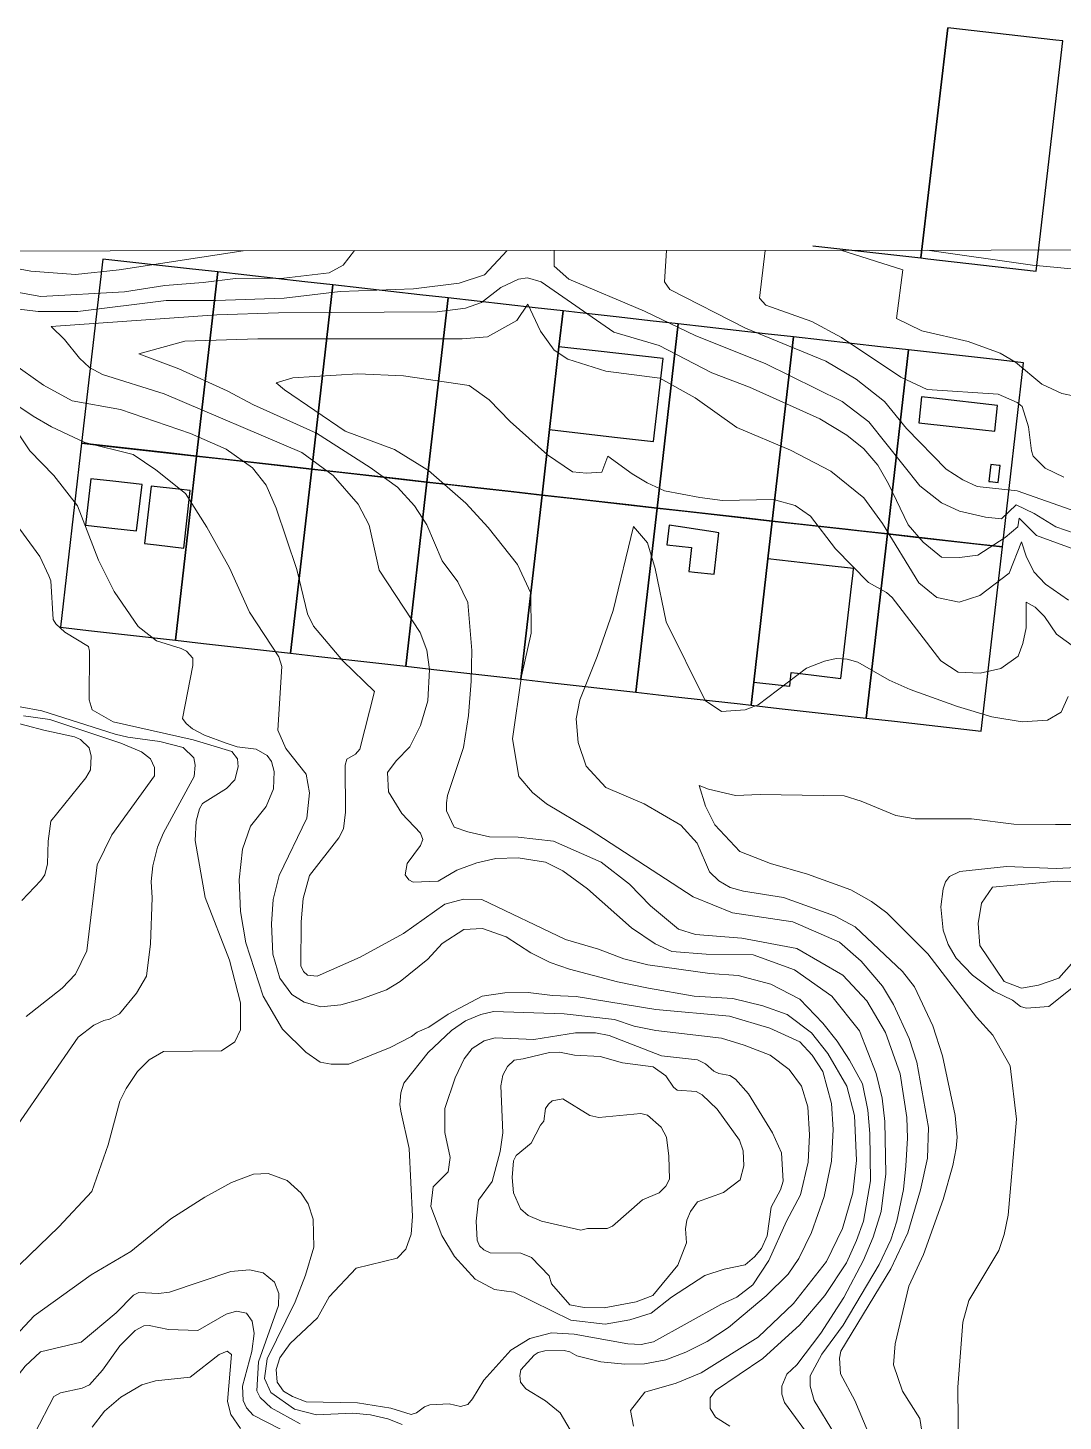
# Model space of a CAD drawing. Header units: metres. Extents: x 78 to 178, y -74 to 157.
# Drawn here: x 151.884 to 153.378, y 68.578 to 70.59 of the extents above; entities that cross this region are included whole.
import ezdxf

# ---------------------------------------------------------------- set-up
doc = ezdxf.new("R2010")
doc.units = ezdxf.units.M
doc.layers.add('01_Fina', color=252, linetype='Continuous', lineweight=15)
doc.layers.add('Traza Urbana', color=7, linetype='Continuous')

msp = doc.modelspace()

# ---------------------------------------------------------------- linework, layer by layer
at = {"layer": '01_Fina', "color": 252, "lineweight": 9, "true_color": 0x939598}
msp.add_lwpolyline([(147.2844, 70.26465), (147.2844, 60.37636), (155.81775, 60.38229), (155.81775, 70.27058), (147.55141, 70.26465)], dxfattribs=at)
at = {"layer": '01_Fina', "color": 252, "linetype": 'Continuous', "lineweight": 9, "true_color": 0x939598}
for points in [[(151.73598, 70.26765), (151.79858, 70.23358), (151.8438, 70.2127), (151.9028, 70.20173), (152.02334, 70.20856), (152.08181, 70.21779), (152.1368, 70.22194), (152.18362, 70.22796), (152.2536, 70.22863), (152.31875, 70.23598), (152.33882, 70.24736), (152.35557, 70.2681)], [(152.19457, 70.26798), (152.01572, 70.2404), (151.95284, 70.23358), (151.88808, 70.23853), (151.85223, 70.24522), (151.80857, 70.2677)], [(152.57594, 70.26825), (152.54312, 70.23331), (152.50646, 70.22113), (152.44064, 70.21297), (152.33481, 70.20909), (152.25386, 70.19946), (152.15526, 70.19625), (152.08368, 70.19625), (151.95578, 70.18006), (151.89892, 70.18019), (151.86306, 70.18447)], [(152.64358, 70.2683), (152.64346, 70.24588), (152.6646, 70.22702), (152.77391, 70.18073), (152.84829, 70.14501), (152.94797, 70.10527), (153.05941, 70.05028), (153.09781, 70.02112), (153.17126, 69.92867), (153.2027, 69.90392), (153.22879, 69.89228), (153.26612, 69.88331), (153.28953, 69.88104), (153.3104, 69.90137), (153.33636, 69.8888), (153.36793, 69.86967), (153.3959, 69.8599)], [(152.8056, 70.26842), (152.80294, 70.22301), (152.8107, 70.21204), (152.91987, 70.15611), (153.03587, 70.10848), (153.07962, 70.08279), (153.12056, 70.05028), (153.1524, 70.01148), (153.20966, 69.95262), (153.23374, 69.93736), (153.25421, 69.92773), (153.31214, 69.92118), (153.39643, 69.89147)], [(152.94804, 70.26852), (152.93994, 70.19959), (152.94904, 70.18929), (153.01566, 70.16574), (153.05848, 70.14273), (153.14397, 70.0856), (153.18197, 70.06754), (153.28432, 70.06099), (153.31188, 70.04908), (153.31923, 70.04306), (153.32847, 70.01376), (153.33248, 69.97924), (153.33516, 69.97148), (153.35255, 69.95395), (153.37931, 69.94111)], [(153.05738, 70.2686), (153.14705, 70.2404), (153.13795, 70.17029), (153.17447, 70.15223), (153.24137, 70.13685), (153.28739, 70.12026), (153.3096, 70.10714), (153.34746, 70.07544), (153.37623, 70.06192), (153.39536, 70.05791)], [(153.41061, 70.23973), (153.33409, 70.24722), (153.18223, 70.26869)], [(153.40446, 69.83341), (153.3397, 69.85696), (153.31469, 69.88171), (153.31268, 69.86953), (153.29462, 69.85388), (153.25502, 69.82833), (153.22879, 69.82498), (153.20284, 69.82552), (153.17621, 69.84719), (153.15467, 69.87221), (153.12644, 69.93148), (153.11079, 69.95837), (153.09072, 69.98218), (153.06584, 70.00158), (153.02704, 70.0254), (152.92562, 70.07102), (152.87117, 70.09189), (152.79518, 70.13123), (152.72976, 70.15036), (152.625, 70.22301), (152.60506, 70.22876), (152.59222, 70.22715), (152.56653, 70.21471), (152.53884, 70.1933), (152.51583, 70.18514), (152.47489, 70.17966), (152.2457, 70.17859), (152.15647, 70.17551), (151.91752, 70.15852), (151.93692, 70.13979), (151.95859, 70.11303), (151.97264, 70.09952), (151.9915, 70.08922), (152.08047, 70.06125), (152.27928, 69.97683), (152.32477, 69.94365), (152.36049, 69.90231), (152.37668, 69.87207), (152.391, 69.80665), (152.45013, 69.71674), (152.4599, 69.69146), (152.46378, 69.6635), (152.46111, 69.61801), (152.4508, 69.58242), (152.43515, 69.55191), (152.41562, 69.53171), (152.40317, 69.51486), (152.40438, 69.48689), (152.42351, 69.45559), (152.4508, 69.42722), (152.45401, 69.41812), (152.45054, 69.40929), (152.43154, 69.38361), (152.42873, 69.36702), (152.43381, 69.35966), (152.43983, 69.35658), (152.47596, 69.35805), (152.50298, 69.37384), (152.53201, 69.38454), (152.55917, 69.39083), (152.59168, 69.3915), (152.63129, 69.38521), (152.65604, 69.3729), (152.69176, 69.34681), (152.75544, 69.29036), (152.78929, 69.26761), (152.81351, 69.25651), (152.86288, 69.25249), (152.93098, 69.25142), (152.99038, 69.23015), (153.0443, 69.19189), (153.08443, 69.14198), (153.10865, 69.08044), (153.11708, 69.04445), (153.12096, 69.01114), (153.1223, 68.93541), (153.11561, 68.88096), (153.10397, 68.8439), (153.09005, 68.81085), (153.06155, 68.75693), (153.02864, 68.70529), (152.99386, 68.6598), (152.97927, 68.64602), (152.97218, 68.62903), (152.97245, 68.61753), (152.97593, 68.60535), (153.01687, 68.54969)], [(153.386, 69.7637), (153.35268, 69.78658), (153.33609, 69.80464), (153.32512, 69.82725), (153.31803, 69.84799), (153.3005, 69.80237), (153.25823, 69.77053), (153.22839, 69.76076), (153.19588, 69.76732), (153.16992, 69.78872), (153.11735, 69.87435), (153.09045, 69.91128), (153.04309, 69.94981), (152.98476, 69.98031), (152.90743, 70.01269), (152.84696, 70.05577), (152.79625, 70.08386), (152.71798, 70.09403), (152.66353, 70.11129), (152.64359, 70.12427), (152.62406, 70.15196), (152.6056, 70.19063), (152.58954, 70.16708), (152.54727, 70.14394), (152.51074, 70.14086), (152.2156, 70.14086), (152.11058, 70.13738), (152.04395, 70.11918), (152.10161, 70.09764), (152.17145, 70.06567), (152.20971, 70.0456), (152.30029, 70.00479), (152.37789, 69.95529), (152.41749, 69.92653), (152.44184, 69.89977), (152.4599, 69.87234), (152.48171, 69.82057), (152.50445, 69.7902), (152.5189, 69.76023), (152.52452, 69.69106), (152.52385, 69.6465), (152.51984, 69.59714), (152.51248, 69.55111), (152.48974, 69.48168), (152.48826, 69.47084), (152.48813, 69.45933), (152.49937, 69.43605), (152.51904, 69.4291), (152.55021, 69.42214), (152.59142, 69.42147), (152.64252, 69.41585), (152.71129, 69.38521), (152.75223, 69.35337), (152.78274, 69.3222), (152.82301, 69.28848), (152.84776, 69.28072), (152.91439, 69.2755), (152.99412, 69.26079), (153.06008, 69.22226), (153.09473, 69.18533), (153.12189, 69.13971), (153.14317, 69.07977), (153.15253, 69.01675), (153.15347, 68.98705), (153.15146, 68.94692), (153.14785, 68.91307), (153.13835, 68.86704), (153.12965, 68.84015), (153.11253, 68.8047), (153.06075, 68.7168), (153.02998, 68.67519), (153.01299, 68.64361), (153.01299, 68.62903), (153.01914, 68.60816), (153.04844, 68.56)], [(151.84687, 70.11624), (151.90628, 70.07383), (151.94762, 70.05149), (152.01746, 70.03891), (152.1186, 70.00413), (152.16998, 69.98165), (152.20797, 69.95449), (152.22791, 69.92934), (152.24222, 69.89629), (152.27193, 69.80772), (152.28771, 69.74404), (152.29614, 69.72584), (152.33842, 69.6758), (152.38444, 69.63165), (152.36304, 69.54857), (152.35662, 69.54148), (152.34417, 69.53399), (152.34176, 69.52529), (152.3423, 69.45773), (152.33962, 69.43364), (152.33253, 69.42067), (152.29026, 69.36621), (152.28142, 69.33303), (152.27821, 69.29932), (152.27795, 69.2355), (152.28156, 69.22774), (152.28731, 69.22226), (152.30149, 69.22078), (152.36371, 69.24808), (152.42619, 69.28219), (152.48586, 69.32461), (152.51261, 69.3321), (152.53897, 69.3317), (152.66018, 69.2739), (152.70781, 69.25999), (152.74434, 69.24594), (152.77886, 69.23711), (152.8685, 69.2248), (152.90944, 69.22159), (152.95626, 69.20928), (152.99827, 69.18747), (153.03145, 69.15295), (153.05192, 69.12713), (153.07012, 69.0997), (153.08845, 69.06532), (153.09634, 69.02732), (153.09928, 68.99361), (153.10009, 68.92551), (153.09005, 68.86704), (153.08015, 68.83935), (153.06543, 68.80697), (153.03453, 68.75961), (152.99814, 68.7176), (152.94462, 68.66903), (152.87652, 68.62288), (152.8689, 68.61204), (152.86863, 68.59692), (152.87652, 68.58435), (152.89713, 68.57097)], [(153.09634, 68.56334), (153.07774, 68.60816), (153.05674, 68.64696), (153.0554, 68.66917), (153.05727, 68.67934), (153.12939, 68.79854), (153.15414, 68.85005), (153.1726, 68.91253), (153.18263, 68.95802), (153.18397, 69.00231), (153.16725, 69.09663), (153.15588, 69.13074), (153.13353, 69.17998), (153.11775, 69.2062), (153.08671, 69.24232), (153.05567, 69.27002), (152.98797, 69.29945), (152.90101, 69.31243), (152.84415, 69.33544), (152.69577, 69.43191), (152.63276, 69.46963), (152.61256, 69.48582), (152.59275, 69.50883), (152.58366, 69.56329), (152.5965, 69.65373), (152.61055, 69.71608), (152.60975, 69.77374), (152.59061, 69.81521), (152.54847, 69.8686), (152.51609, 69.90365), (152.46231, 69.95061), (152.41334, 69.98098), (152.34203, 70.00747), (152.25453, 70.06701), (152.24236, 70.07717), (152.26631, 70.08453), (152.35996, 70.09042), (152.42605, 70.08748), (152.52078, 70.07329), (152.54954, 70.05282), (152.58018, 70.02138), (152.6341, 69.97322), (152.67022, 69.949), (152.69029, 69.94686), (152.71223, 69.94847), (152.72119, 69.97161), (152.75598, 69.94593), (152.77765, 69.93295), (152.80307, 69.92158), (152.85391, 69.91168), (152.88669, 69.90766), (152.96014, 69.90887), (152.99132, 69.9003), (153.01339, 69.88478), (153.04965, 69.83782), (153.09714, 69.78899), (153.1231, 69.77441), (153.13139, 69.76732), (153.2019, 69.67594), (153.22679, 69.65962), (153.25849, 69.65841), (153.2882, 69.6647), (153.31321, 69.68249), (153.32004, 69.70109), (153.32512, 69.72343), (153.32472, 69.7609), (153.3377, 69.75327), (153.35148, 69.73989), (153.36887, 69.71447), (153.3967, 69.6944)], [(151.86668, 70.04614), (151.89143, 70.02901), (151.91792, 70.01376), (151.96595, 69.99128), (152.03565, 69.97362), (152.0687, 69.95155), (152.11151, 69.91756), (152.14242, 69.86886), (152.17493, 69.81013), (152.20396, 69.74645), (152.2461, 69.68169), (152.25065, 69.66804), (152.2449, 69.576), (152.25614, 69.54924), (152.28557, 69.51218), (152.29026, 69.48542), (152.28638, 69.4489), (152.24677, 69.36621), (152.23794, 69.3313), (152.2358, 69.29638), (152.23768, 69.25263), (152.24744, 69.21811), (152.26497, 69.19416), (152.2825, 69.18306), (152.30658, 69.17663), (152.33574, 69.17918), (152.36304, 69.18694), (152.40143, 69.20125), (152.4215, 69.21302), (152.46111, 69.2454), (152.48198, 69.26815), (152.51315, 69.28821), (152.54031, 69.28982), (152.57429, 69.27751), (152.61015, 69.25437), (152.63784, 69.24045), (152.6658, 69.23069), (152.73484, 69.21262), (152.77953, 69.20339), (152.84575, 69.19202), (152.90168, 69.18841), (152.94502, 69.17811), (152.97981, 69.16526), (153.01526, 69.13904), (153.03868, 69.1092), (153.06624, 69.06198), (153.07694, 69.01956), (153.08002, 68.95481), (153.07467, 68.90785), (153.05982, 68.85634), (153.03694, 68.80898), (152.98917, 68.74837), (152.9382, 68.69981), (152.85565, 68.64816), (152.81966, 68.63345), (152.77431, 68.62047), (152.75357, 68.59358), (152.75825, 68.57137)], [(151.86052, 70.01791), (151.88661, 69.97924), (151.92113, 69.94365), (151.95538, 69.8999), (151.98588, 69.82123), (152.00863, 69.77588), (152.04288, 69.72544), (152.0695, 69.70484), (152.10496, 69.694), (152.11285, 69.68999), (152.12208, 69.67968), (152.12208, 69.66938), (152.1071, 69.59272), (152.11231, 69.58563), (152.12141, 69.57787), (152.13894, 69.56877), (152.16998, 69.55713), (152.18617, 69.55205), (152.21319, 69.5487), (152.22938, 69.53934), (152.2358, 69.53091), (152.23928, 69.51646), (152.23821, 69.49117), (152.22764, 69.46549), (152.20516, 69.43752), (152.19393, 69.40394), (152.18898, 69.35966), (152.19085, 69.31417), (152.19874, 69.26882), (152.22336, 69.19215), (152.25132, 69.14412), (152.28504, 69.11108), (152.30591, 69.09649), (152.32183, 69.09395), (152.34698, 69.09355), (152.40665, 69.11777), (152.43769, 69.13369), (152.44585, 69.14011), (152.46244, 69.14733), (152.49041, 69.16606), (152.53964, 69.19202), (152.57242, 69.19684), (152.60627, 69.1971), (152.64105, 69.19282), (152.67544, 69.19162), (152.7905, 69.17289), (152.89646, 69.16285), (152.95506, 69.14559), (152.99841, 69.12619), (153.01593, 69.10666), (153.03159, 69.08325), (153.04376, 69.03696), (153.04657, 68.9995), (153.04416, 68.95361), (153.03319, 68.90263), (153.01526, 68.85086), (152.9968, 68.81313), (152.98128, 68.79065), (152.94984, 68.75921), (152.89512, 68.71372), (152.86462, 68.69338), (152.83371, 68.67813), (152.80495, 68.66689), (152.77391, 68.66141), (152.74581, 68.66074), (152.71089, 68.66408), (152.67637, 68.67278), (152.66621, 68.67867), (152.65804, 68.68054), (152.63008, 68.67987), (152.62058, 68.67733), (152.61456, 68.67385), (152.59556, 68.65244), (152.59396, 68.64428), (152.59476, 68.63478), (152.60265, 68.62502), (152.63102, 68.60762), (152.65242, 68.59037), (152.66687, 68.56588)], [(151.85771, 69.88585), (151.90093, 69.82645), (151.91431, 69.79862), (151.91685, 69.79127), (151.92033, 69.73588), (151.92421, 69.72932), (151.93745, 69.71741), (151.97117, 69.69654), (151.97277, 69.68999), (151.97224, 69.61948), (151.97652, 69.60503), (152.00702, 69.58817), (152.12248, 69.56208), (152.17827, 69.54496), (152.18657, 69.53466), (152.1875, 69.52315), (152.18242, 69.50402), (152.17078, 69.49158), (152.13613, 69.47017), (152.13145, 69.46228), (152.12663, 69.44475), (152.12529, 69.41679), (152.13961, 69.33451), (152.17506, 69.24406), (152.19072, 69.18225), (152.19085, 69.14345), (152.18242, 69.12593), (152.16356, 69.11295), (152.07967, 69.11228), (152.05907, 69.09997), (152.04221, 69.08311), (152.02589, 69.0585), (152.01679, 69.0403), (151.9998, 68.97755), (151.97612, 68.90999), (151.92849, 68.85902), (151.85798, 68.79065)], [(153.38533, 69.62443), (153.37569, 69.60209), (153.35589, 69.59018), (153.31937, 69.5879), (153.27549, 69.59513), (153.22585, 69.60985), (153.15762, 69.63446), (153.12725, 69.64811), (153.08216, 69.67407), (153.06677, 69.67848), (153.05045, 69.67928), (153.03359, 69.67554), (153.00804, 69.66537), (152.93793, 69.61225), (152.9192, 69.6053), (152.88495, 69.60276), (152.8614, 69.61854), (152.80548, 69.73226), (152.78929, 69.80946), (152.77819, 69.84652), (152.75799, 69.8698), (152.72882, 69.74845), (152.70554, 69.68209), (152.68079, 69.61948), (152.6753, 69.59232), (152.67811, 69.5582), (152.68962, 69.52395), (152.71812, 69.49291), (152.77364, 69.46963), (152.82635, 69.43859), (152.8499, 69.41264), (152.86796, 69.37157), (152.88147, 69.35859), (152.8978, 69.34882), (152.91706, 69.3436), (152.97486, 69.33424), (153.04844, 69.30788), (153.07814, 69.29183), (153.14651, 69.22747), (153.16377, 69.20553), (153.19026, 69.14894), (153.20418, 69.10586), (153.2225, 69.0197), (153.22531, 68.98839), (153.22384, 68.97234), (153.21929, 68.94759), (153.20525, 68.89848), (153.17688, 68.81888), (153.15574, 68.77326), (153.13581, 68.69004), (153.13367, 68.65954), (153.14665, 68.62181), (153.17166, 68.58234), (153.18103, 68.52093)], [(151.84085, 69.61547), (151.90387, 69.60369), (152.0097, 69.57024), (152.02829, 69.56583), (152.07459, 69.55967), (152.10817, 69.55084), (152.12355, 69.53613), (152.12529, 69.52529), (152.12382, 69.5091), (152.0798, 69.42789), (152.07111, 69.40702), (152.06415, 69.37999), (152.06201, 69.35725), (152.06308, 69.3341), (152.06081, 69.26761), (152.05519, 69.22092), (152.0406, 69.19617), (152.01625, 69.1666), (152.00194, 69.15857), (151.99337, 69.15697), (151.97906, 69.15014), (151.95658, 69.13262), (151.86895, 69.00565)], [(151.87524, 69.33022), (151.9028, 69.35872), (151.90815, 69.36688), (151.91243, 69.38307), (151.91337, 69.41585), (151.91711, 69.44475), (151.96755, 69.5071), (151.97438, 69.51847), (151.97518, 69.53827), (151.97237, 69.55044), (151.95993, 69.56262), (151.95096, 69.56636), (151.90708, 69.576), (151.82975, 69.59633)], [(151.87778, 69.59673), (151.91578, 69.59152), (152.01813, 69.557), (152.04796, 69.54469), (152.06094, 69.53439), (152.06683, 69.52195), (152.06683, 69.5099), (152.00528, 69.42468), (151.98388, 69.38173), (151.96916, 69.25731), (151.9527, 69.22386), (151.93317, 69.20339), (151.88139, 69.16259)], [(153.39857, 69.4398), (153.36727, 69.43953), (153.30719, 69.44033), (153.24592, 69.44809), (153.16471, 69.44809), (153.13674, 69.45278), (153.08671, 69.47351), (153.06222, 69.48101), (152.94114, 69.48288), (152.90542, 69.48168), (152.86636, 69.49077), (152.85284, 69.49599), (152.86207, 69.46629), (152.87559, 69.43913), (152.91144, 69.40073), (152.95586, 69.38361), (153.00938, 69.36782), (153.07186, 69.34561), (153.10169, 69.32875), (153.12377, 69.31243), (153.18317, 69.25289), (153.25341, 69.16165), (153.27696, 69.13569), (153.30184, 69.09114), (153.31094, 69.01435), (153.29917, 68.87561), (153.29315, 68.84778), (153.28525, 68.82477), (153.24204, 68.75239), (153.23361, 68.72148), (153.22638, 68.62729), (153.22732, 68.53257)], [(153.39777, 69.37772), (153.36834, 69.37611), (153.29649, 69.37919), (153.22933, 69.37197), (153.21408, 69.36488), (153.20846, 69.35698), (153.20511, 69.34708), (153.20177, 69.32086), (153.20498, 69.28714), (153.2122, 69.26641), (153.22384, 69.24687), (153.24726, 69.22226), (153.27816, 69.19898), (153.30545, 69.18613), (153.31696, 69.1769), (153.32499, 69.17436), (153.35763, 69.17677), (153.39349, 69.20526)], [(152.42405, 68.57378), (152.40331, 68.58154), (152.37869, 68.58742), (152.3526, 68.58996), (152.30042, 68.58756), (152.26898, 68.59558), (152.23446, 68.61993), (152.22537, 68.64), (152.22925, 68.6685), (152.26965, 68.75065), (152.2845, 68.78931), (152.29668, 68.82945), (152.29574, 68.86985), (152.28838, 68.89193), (152.27862, 68.90745), (152.25841, 68.92564), (152.23058, 68.93608), (152.20971, 68.93474), (152.17787, 68.9231), (152.13921, 68.9017), (152.09024, 68.87052), (152.03231, 68.82329), (151.97545, 68.78945), (151.8929, 68.73058), (151.85918, 68.69432)], [(152.27674, 68.57458), (152.23513, 68.59772), (152.21921, 68.61257), (152.2144, 68.62234), (152.21667, 68.66422), (152.24544, 68.74516), (152.2461, 68.76269), (152.23968, 68.77888), (152.22336, 68.79252), (152.20396, 68.79707), (152.17667, 68.79453), (152.08823, 68.76469), (152.07258, 68.76282), (152.04395, 68.76403), (152.03646, 68.76041), (152.01157, 68.73459), (151.9606, 68.69245), (151.90213, 68.67827), (151.87979, 68.6578), (151.87136, 68.64696), (151.8644, 68.62421), (151.86066, 68.59197), (151.8355, 68.47905)], [(152.26845, 68.55692), (152.20904, 68.58689), (152.19941, 68.59786), (152.19486, 68.60803), (152.19352, 68.6289), (152.20717, 68.67893), (152.21078, 68.70476), (152.20784, 68.72255), (152.19941, 68.73419), (152.1851, 68.7374), (152.17011, 68.73285), (152.12917, 68.70944), (152.08703, 68.71078), (152.05893, 68.7164), (152.05117, 68.71586), (152.03886, 68.70944), (152.01679, 68.68736), (151.99177, 68.65191), (151.97277, 68.6309), (151.9622, 68.62609), (151.93116, 68.6194), (151.92113, 68.61378), (151.89384, 68.56107)], [(152.19098, 68.56776), (152.17667, 68.58809), (152.17212, 68.60682), (152.17801, 68.67452), (152.17158, 68.67947), (152.16021, 68.67479), (152.11793, 68.64174), (152.06816, 68.63679), (152.04823, 68.63104), (152.01799, 68.61284), (151.99458, 68.59291), (151.97679, 68.56976)]]:
    msp.add_lwpolyline(points, dxfattribs=at)
for points in [[(153.31843, 69.20366), (153.34278, 69.20794), (153.37195, 69.21784), (153.40152, 69.25102), (153.42881, 69.26748), (153.45517, 69.27363), (153.49102, 69.29745), (153.50079, 69.32153), (153.49637, 69.33758), (153.48714, 69.34615), (153.47309, 69.35096), (153.42546, 69.35631), (153.37021, 69.35805), (153.27656, 69.34922), (153.26023, 69.32608), (153.25568, 69.29691), (153.25823, 69.26507), (153.29328, 69.21329)], [(152.54191, 68.63746), (152.52573, 68.61043), (152.51877, 68.60254), (152.5082, 68.5996), (152.49214, 68.60334), (152.46391, 68.60187), (152.45642, 68.5992), (152.44505, 68.59037), (152.43729, 68.58796), (152.40786, 68.59706), (152.35983, 68.60508), (152.28584, 68.60615), (152.26564, 68.61391), (152.25279, 68.62154), (152.24356, 68.63478), (152.24222, 68.65311), (152.24744, 68.66984), (152.26243, 68.69057), (152.30216, 68.72763), (152.31889, 68.758), (152.35782, 68.79908), (152.41695, 68.81393), (152.42926, 68.82691), (152.43729, 68.84845), (152.43903, 68.87387), (152.43448, 68.9718), (152.42204, 69.02572), (152.4207, 69.03549), (152.42217, 69.05248), (152.42659, 69.06626), (152.46177, 69.11041), (152.49562, 69.14225), (152.51569, 69.15643), (152.53777, 69.16553), (152.55623, 69.16968), (152.65791, 69.1666), (152.73083, 69.15804), (152.75892, 69.1484), (152.79023, 69.14212), (152.88522, 69.13115), (152.918, 69.12138), (152.95519, 69.10666), (152.98289, 69.08592), (153.00068, 69.06198), (153.00991, 69.03201), (153.01219, 68.99187), (153.01018, 68.9524), (152.99921, 68.90491), (152.97914, 68.86704), (152.95345, 68.81018), (152.93057, 68.7754), (152.90743, 68.7576), (152.88428, 68.7469), (152.78715, 68.69298), (152.76936, 68.6891), (152.75009, 68.68991), (152.67236, 68.70422), (152.63985, 68.70609), (152.60827, 68.69753), (152.58125, 68.68067)], [(152.54232, 69.12727), (152.5585, 69.13168), (152.61429, 69.12941), (152.67463, 69.13904), (152.70313, 69.13904), (152.7232, 69.13516), (152.79866, 69.10586), (152.8507, 69.09997), (152.86181, 69.09435), (152.87411, 69.08365), (152.88134, 69.08017), (152.89699, 69.07736), (152.90556, 69.07228), (152.92402, 69.05074), (152.9588, 68.99468), (152.97192, 68.96565), (152.97406, 68.92471), (152.97031, 68.91226), (152.9568, 68.88725), (152.95118, 68.84604), (152.94288, 68.82771), (152.93285, 68.8154), (152.91907, 68.8043), (152.88883, 68.79774), (152.861, 68.78851), (152.81297, 68.75747), (152.78367, 68.73446), (152.7529, 68.72456), (152.71705, 68.7184), (152.66768, 68.72416), (152.58553, 68.76456), (152.5573, 68.76844), (152.52934, 68.78356), (152.4995, 68.81594), (152.48131, 68.84644), (152.46565, 68.88832), (152.469, 68.91668), (152.49041, 68.93835), (152.49362, 68.95909), (152.48559, 68.99508), (152.48586, 69.02987), (152.50071, 69.07402), (152.51382, 69.10131), (152.52546, 69.11616)], [(152.67276, 69.1068), (152.71009, 69.10506), (152.74233, 69.09556), (152.78648, 69.08967), (152.80481, 69.07669), (152.81565, 69.06037), (152.82113, 69.05636), (152.84856, 69.05422), (152.85739, 69.04927), (152.87893, 69.02893), (152.91131, 68.98411), (152.91653, 68.96886), (152.91746, 68.94718), (152.91225, 68.92685), (152.88816, 68.90865), (152.8507, 68.89487), (152.84027, 68.88096), (152.83491, 68.86865), (152.83318, 68.85621), (152.83465, 68.83574), (152.8222, 68.80363), (152.78581, 68.75988), (152.76173, 68.75078), (152.71557, 68.74222), (152.68668, 68.74262), (152.66634, 68.74637), (152.63998, 68.77647), (152.63637, 68.78797), (152.61108, 68.81487), (152.5957, 68.82102), (152.55141, 68.82142), (152.54191, 68.82557), (152.53589, 68.83159), (152.53228, 68.83988), (152.53108, 68.86704), (152.53429, 68.89741), (152.55409, 68.92431), (152.56573, 68.96752), (152.56961, 68.99481), (152.5664, 69.06238), (152.56961, 69.0779), (152.57616, 69.09021), (152.58566, 69.09944), (152.59904, 69.10131), (152.63677, 69.11054), (152.65122, 69.11094)], [(152.76869, 69.02264), (152.77819, 69.02023), (152.79799, 69.00271), (152.80561, 68.98853), (152.80923, 68.96096), (152.8103, 68.92752), (152.80481, 68.91748), (152.79531, 68.90812), (152.77096, 68.89795), (152.72802, 68.85995), (152.71999, 68.85661), (152.69149, 68.85647), (152.68226, 68.85433), (152.62527, 68.86704), (152.606, 68.87547), (152.59516, 68.88511), (152.58513, 68.90785), (152.58285, 68.93019), (152.58473, 68.95401), (152.58887, 68.96177), (152.61028, 68.97956), (152.62366, 69.00565), (152.62874, 69.01154), (152.63129, 69.0296), (152.6353, 69.03602), (152.64065, 69.04097), (152.65604, 69.04351), (152.69497, 69.01956), (152.70808, 69.01675)]]:
    msp.add_lwpolyline(points, close=True, dxfattribs=at)
at = {"layer": 'Traza Urbana', "color": 7, "linetype": 'Continuous', "invisible_edges": 5}
for points in [[(153.2118, 70.58972), (153.01683, 70.27525), (153.173, 70.25752)], [(153.2118, 70.58972), (153.2118, 70.58972), (153.173, 70.25752), (153.36798, 70.57199)], [(153.36798, 70.57199), (153.173, 70.25752), (153.183, 70.25638), (153.37797, 70.57085)], [(153.37797, 70.57085), (153.183, 70.25638), (153.33917, 70.23865)], [(151.9919, 70.25605), (151.9919, 70.25605), (151.96127, 69.9902), (152.11732, 70.24191)], [(152.11732, 70.24191), (151.96127, 69.9902), (152.00201, 69.98561), (152.15807, 70.23732)], [(152.15807, 70.23732), (152.00201, 69.98561), (152.12743, 69.97147)], [(152.15807, 70.23732), (152.15807, 70.23732), (152.12743, 69.97147), (152.28349, 70.22318)], [(152.28349, 70.22318), (152.12743, 69.97147), (152.16818, 69.96688), (152.32424, 70.21858)], [(152.32424, 70.21858), (152.16818, 69.96688), (152.2936, 69.95274)], [(152.32424, 70.21858), (152.32424, 70.21858), (152.2936, 69.95274), (152.44966, 70.20445)], [(152.44966, 70.20445), (152.2936, 69.95274), (152.33435, 69.94815), (152.49041, 70.19985)], [(152.49041, 70.19985), (152.33435, 69.94815), (152.4599, 69.93401)], [(152.49041, 70.19985), (152.49041, 70.19985), (152.4599, 69.93401), (152.61595, 70.1857)], [(152.61595, 70.1857), (152.4599, 69.93401), (152.50052, 69.92943), (152.65657, 70.18112)], [(152.65657, 70.18112), (152.50052, 69.92943), (152.5249, 69.92669), (152.65055, 70.12935)], [(152.68095, 70.17838), (152.65055, 70.12935), (152.63691, 70.00974), (152.73751, 70.172)], [(152.65657, 70.18112), (152.65657, 70.18112), (152.65055, 70.12935), (152.68095, 70.17838)], [(152.73751, 70.172), (152.63691, 70.00974), (152.62607, 69.91528), (152.78212, 70.16697)], [(152.78212, 70.16697), (152.62607, 69.91528), (152.66669, 69.9107), (152.82274, 70.16239)], [(152.82274, 70.16239), (152.66669, 69.9107), (152.79224, 69.89655)], [(152.82274, 70.16239), (152.82274, 70.16239), (152.79224, 69.89655), (152.94829, 70.14824)], [(152.94829, 70.14824), (152.79224, 69.89655), (152.83286, 69.89197), (152.98891, 70.14366)], [(152.98891, 70.14366), (152.83286, 69.89197), (152.9584, 69.87782)], [(152.98891, 70.14366), (152.98891, 70.14366), (152.9584, 69.87782), (153.11445, 70.12951)], [(152.65055, 70.12935), (152.5249, 69.92669), (152.58146, 69.92031), (152.63691, 70.00974)], [(152.65055, 70.12935), (152.65055, 70.12935), (152.63691, 70.00974), (152.70707, 70.1229)], [(152.70707, 70.1229), (152.63691, 70.00974), (152.73059, 69.99898), (152.8008, 70.11222)], [(153.11445, 70.12951), (152.9584, 69.87782), (152.99903, 69.87324), (153.15508, 70.12493)], [(153.15508, 70.12493), (152.99903, 69.87324), (153.12457, 69.85909)], [(153.15508, 70.12493), (153.15508, 70.12493), (153.12457, 69.85909), (153.28062, 70.11078)], [(152.8008, 70.11222), (152.73059, 69.99898), (152.78715, 69.99248)], [(153.28062, 70.11078), (153.12457, 69.85909), (153.16519, 69.85451), (153.32124, 70.1062)], [(153.32124, 70.1062), (153.16519, 69.85451), (153.29074, 69.84036)], [(153.17407, 70.05697), (153.17407, 70.05697), (153.16979, 70.01977), (153.19162, 70.05498)], [(153.19162, 70.05498), (153.16979, 70.01977), (153.26196, 70.00932), (153.28378, 70.04452)], [(153.28378, 70.04452), (153.26196, 70.00932), (153.2795, 70.00733)], [(152.63691, 70.00974), (152.58146, 69.92031), (152.62607, 69.91528)], [(151.96127, 69.9902), (151.96127, 69.9902), (151.93076, 69.72436), (152.08681, 69.97605)], [(151.96127, 69.9902), (151.96127, 69.9902), (151.93076, 69.72436), (152.08681, 69.97605)], [(152.08681, 69.97605), (151.93076, 69.72436), (151.97139, 69.71979), (152.12743, 69.97147)], [(152.08681, 69.97605), (151.93076, 69.72436), (151.97139, 69.71979), (152.12743, 69.97147)], [(152.12743, 69.97147), (151.97139, 69.71979), (152.09693, 69.70563)], [(152.12743, 69.97147), (151.97139, 69.71979), (152.09693, 69.70563)], [(152.12743, 69.97147), (152.12743, 69.97147), (152.09693, 69.70563), (152.25298, 69.95732)], [(152.12743, 69.97147), (152.12743, 69.97147), (152.09693, 69.70563), (152.25298, 69.95732)], [(152.25298, 69.95732), (152.09693, 69.70563), (152.13755, 69.70105), (152.2936, 69.95274)], [(152.25298, 69.95732), (152.09693, 69.70563), (152.13755, 69.70105), (152.2936, 69.95274)], [(152.2936, 69.95274), (152.13755, 69.70105), (152.2631, 69.6869)], [(152.2936, 69.95274), (152.13755, 69.70105), (152.2631, 69.6869)], [(152.2936, 69.95274), (152.2936, 69.95274), (152.2631, 69.6869), (152.41915, 69.9386)], [(152.2936, 69.95274), (152.2936, 69.95274), (152.2631, 69.6869), (152.41915, 69.9386)], [(153.27401, 69.95943), (153.27401, 69.95943), (153.27121, 69.93482), (153.28567, 69.95814)], [(153.28567, 69.95814), (153.27121, 69.93482), (153.2728, 69.93464), (153.28726, 69.95796)], [(153.28726, 69.95796), (153.2728, 69.93464), (153.28445, 69.93334)], [(151.97491, 69.93896), (151.97491, 69.93896), (151.96715, 69.8718), (152.00659, 69.9354)], [(151.97491, 69.93896), (151.97491, 69.93896), (151.96715, 69.8718), (152.00659, 69.9354)], [(152.00659, 69.9354), (151.96715, 69.8718), (152.0092, 69.86707), (152.04863, 69.93067)], [(152.00659, 69.9354), (151.96715, 69.8718), (152.0092, 69.86707), (152.04863, 69.93067)], [(152.41915, 69.9386), (152.2631, 69.6869), (152.30384, 69.68231), (152.4599, 69.93401)], [(152.41915, 69.9386), (152.2631, 69.6869), (152.30384, 69.68231), (152.4599, 69.93401)], [(152.4599, 69.93401), (152.30384, 69.68231), (152.42926, 69.66817)], [(152.4599, 69.93401), (152.30384, 69.68231), (152.42926, 69.66817)], [(152.4599, 69.93401), (152.4599, 69.93401), (152.42926, 69.66817), (152.58532, 69.91988)], [(152.4599, 69.93401), (152.4599, 69.93401), (152.42926, 69.66817), (152.58532, 69.91988)], [(152.04863, 69.93067), (152.0092, 69.86707), (152.04087, 69.86351)], [(152.04863, 69.93067), (152.0092, 69.86707), (152.04087, 69.86351)], [(152.06188, 69.92826), (152.06188, 69.92826), (152.05238, 69.84518), (152.10112, 69.9238)], [(152.06188, 69.92826), (152.06188, 69.92826), (152.05238, 69.84518), (152.10112, 69.9238)], [(152.10112, 69.9238), (152.05238, 69.84518), (152.06959, 69.84322), (152.11834, 69.92184)], [(152.10112, 69.9238), (152.05238, 69.84518), (152.06959, 69.84322), (152.11834, 69.92184)], [(152.11834, 69.92184), (152.06959, 69.84322), (152.10884, 69.83875)], [(152.11834, 69.92184), (152.06959, 69.84322), (152.10884, 69.83875)], [(152.58532, 69.91988), (152.42926, 69.66817), (152.47001, 69.66358), (152.62607, 69.91528)], [(152.58532, 69.91988), (152.42926, 69.66817), (152.47001, 69.66358), (152.62607, 69.91528)], [(152.62607, 69.91528), (152.47001, 69.66358), (152.59543, 69.64944)], [(152.62607, 69.91528), (152.47001, 69.66358), (152.59543, 69.64944)], [(152.62607, 69.91528), (152.62607, 69.91528), (152.59543, 69.64944), (152.75149, 69.90114)], [(152.62607, 69.91528), (152.62607, 69.91528), (152.59543, 69.64944), (152.75149, 69.90114)], [(152.75149, 69.90114), (152.59543, 69.64944), (152.63618, 69.64485), (152.79224, 69.89655)], [(152.75149, 69.90114), (152.59543, 69.64944), (152.63618, 69.64485), (152.79224, 69.89655)], [(152.79224, 69.89655), (152.63618, 69.64485), (152.7616, 69.63071)], [(152.79224, 69.89655), (152.63618, 69.64485), (152.7616, 69.63071)], [(152.79224, 69.89655), (152.79224, 69.89655), (152.7616, 69.63071), (152.91766, 69.88241)], [(152.91766, 69.88241), (152.7616, 69.63071), (152.80235, 69.62612), (152.9584, 69.87782)], [(152.9584, 69.87782), (152.80235, 69.62612), (152.8281, 69.62321), (152.95212, 69.82323)], [(152.80963, 69.8718), (152.80963, 69.8718), (152.80642, 69.84344), (152.82277, 69.86982)], [(152.80963, 69.8718), (152.80963, 69.8718), (152.80642, 69.84344), (152.82277, 69.86982)], [(152.98416, 69.87492), (152.95212, 69.82323), (152.93165, 69.64516), (153.06822, 69.86544)], [(152.9584, 69.87782), (152.9584, 69.87782), (152.95212, 69.82323), (152.98416, 69.87492)], [(152.82277, 69.86982), (152.80642, 69.84344), (152.84174, 69.83956), (152.85727, 69.86461)], [(152.82277, 69.86982), (152.80642, 69.84344), (152.84174, 69.83956), (152.85727, 69.86461)], [(152.85727, 69.86461), (152.84174, 69.83956), (152.83786, 69.80504), (152.8733, 69.8622)], [(152.85727, 69.86461), (152.84174, 69.83956), (152.83786, 69.80504), (152.8733, 69.8622)], [(152.8733, 69.8622), (152.83786, 69.80504), (152.84623, 69.80413), (152.88147, 69.86096)], [(152.8733, 69.8622), (152.83786, 69.80504), (152.84623, 69.80413), (152.88147, 69.86096)], [(152.88147, 69.86096), (152.84623, 69.80413), (152.87465, 69.80103)], [(152.88147, 69.86096), (152.84623, 69.80413), (152.87465, 69.80103)], [(153.06822, 69.86544), (152.93165, 69.64516), (152.92777, 69.61198), (153.08382, 69.86368)], [(153.08382, 69.86368), (152.92777, 69.61198), (152.96851, 69.60739), (153.12457, 69.85909)], [(153.12457, 69.85909), (152.96851, 69.60739), (153.09393, 69.59325)], [(153.12457, 69.85909), (153.12457, 69.85909), (153.09393, 69.59325), (153.24999, 69.84495)], [(153.24999, 69.84495), (153.09393, 69.59325), (153.13468, 69.58866), (153.29074, 69.84036)], [(153.29074, 69.84036), (153.13468, 69.58866), (153.2601, 69.57452)], [(152.95212, 69.82323), (152.8281, 69.62321), (152.91216, 69.61374), (152.93165, 69.64516)], [(152.95212, 69.82323), (152.95212, 69.82323), (152.93165, 69.64516), (153.03608, 69.8136)], [(152.95212, 69.82323), (152.95212, 69.82323), (152.93165, 69.64516), (153.03608, 69.8136)], [(153.03608, 69.8136), (152.93165, 69.64516), (152.97139, 69.64076), (153.07574, 69.80905)], [(153.03608, 69.8136), (152.93165, 69.64516), (152.97139, 69.64076), (153.07574, 69.80905)], [(153.07574, 69.80905), (152.97139, 69.64076), (152.97415, 69.64045), (153.07506, 69.80321)], [(153.07574, 69.80905), (152.97139, 69.64076), (152.97415, 69.64045), (153.07506, 69.80321)], [(153.07506, 69.80321), (152.9857, 69.65907), (152.99507, 69.65797), (153.07276, 69.78327)], [(153.07506, 69.80321), (152.9857, 69.65907), (152.99507, 69.65797), (153.07276, 69.78327)], [(153.07276, 69.78327), (152.99507, 69.65797), (153.05741, 69.65065)], [(153.07276, 69.78327), (152.99507, 69.65797), (153.05741, 69.65065)], [(152.9857, 69.65907), (152.97415, 69.64045), (152.98356, 69.63941)], [(152.9857, 69.65907), (152.97415, 69.64045), (152.98356, 69.63941)], [(152.93165, 69.64516), (152.91216, 69.61374), (152.92777, 69.61198)]]:
    msp.add_3dface(points, dxfattribs=at)
at = {"layer": 'Traza Urbana', "color": 252, "linetype": 'Continuous', "invisible_edges": 5}
for points in [[(152.65055, 70.12935), (152.65055, 70.12935), (152.63691, 70.00974), (152.70707, 70.1229)], [(152.70707, 70.1229), (152.63691, 70.00974), (152.73059, 69.99898), (152.8008, 70.11222)], [(152.8008, 70.11222), (152.73059, 69.99898), (152.78715, 69.99248)]]:
    msp.add_3dface(points, dxfattribs=at)

doc.saveas('drawing.dxf')
